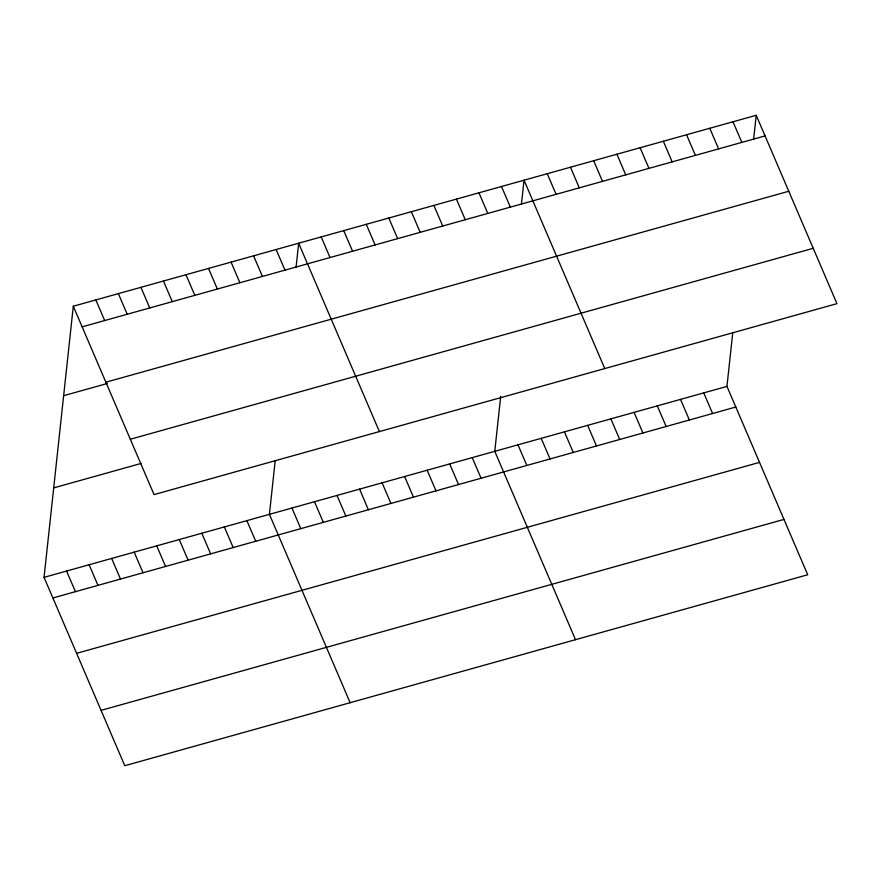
<?xml version="1.0" encoding="UTF-8"?>
<svg xmlns="http://www.w3.org/2000/svg" width="881" height="881" viewBox="0 0 881 881"><rect width="100%" height="100%" fill="white"/><g stroke="black" fill="none" stroke-linecap="round" stroke-linejoin="round"><path stroke-width="1.32" d="M732.75 332.721L726.957 386.407L807.701 574.764L124.783 765.721L44.05 577.352L73.299 306.236L756.217 115.279L836.95 303.648L154.043 494.593L73.299 306.236M275.202 460.653L269.41 514.339L350.142 702.708M296.049 267.505L298.659 243.222L379.403 431.58M500.705 396.362L494.77 451.325L575.502 639.694M521.409 204.491L524.03 180.209L604.762 368.566M753.596 139.561L756.217 115.279M82.142 326.851L765.049 135.905M105.863 382.211L788.781 191.254M63.652 395.701L107.394 383.466M130.311 439.245L813.229 248.288M53.708 487.887L141.191 463.417M44.05 577.352L726.957 386.407M52.893 597.968L735.8 407.022M76.614 653.328L759.521 462.382M101.062 710.361L783.969 519.416M732.992 121.776L741.835 142.392M709.778 128.263L718.621 148.889M686.563 134.76L695.395 155.375M663.338 141.246L672.181 161.873M640.124 147.744L648.956 168.359M616.898 154.23L625.741 174.856M703.743 392.893L712.586 413.519M593.684 160.727L602.516 181.354M680.528 399.39L689.36 420.006M570.459 167.225L579.302 187.84M657.303 405.877L666.146 426.503M547.244 173.711L556.087 194.338M634.089 412.374L642.921 432.989M610.863 418.86L619.706 439.487M501.487 186.508L510.33 207.123M587.649 425.358L596.492 445.973M478.956 192.807L487.788 213.433M564.435 431.844L573.267 452.471M456.413 199.106L465.256 219.732M541.209 438.342L550.052 458.957M433.881 205.405L442.725 226.032M517.995 444.828L526.827 465.454M411.35 211.715L420.182 232.331M388.807 218.014L397.65 238.63M472.238 457.624L481.07 478.251M366.276 224.314L375.108 244.94M449.695 463.924L458.538 484.55M343.733 230.613L352.576 251.239M427.164 470.234L436.007 490.849M321.202 236.912L330.034 257.538M404.632 476.533L413.464 497.148M382.09 482.832L390.933 503.447M276.127 249.521L284.97 270.137M359.558 489.131L368.39 509.758M253.596 255.82L262.428 276.447M337.016 495.43L345.859 516.057M231.053 262.12L239.896 282.746M314.484 501.741L323.327 522.356M208.522 268.419L217.354 289.045M291.952 508.04L300.784 528.655M185.979 274.729L194.822 295.344M163.448 281.028L172.291 301.643M246.878 520.638L255.71 541.264M140.916 287.327L149.748 307.954M224.336 526.937L233.179 547.564M118.373 293.626L127.216 314.253M201.804 533.236L210.636 553.863M95.842 299.925L104.674 320.552M179.261 539.546L188.105 560.162M156.73 545.846L165.573 566.461M134.198 552.145L143.03 572.771M111.656 558.444L120.499 579.07M89.124 564.743L97.956 585.369M66.582 571.053L75.425 591.669"/></g></svg>
